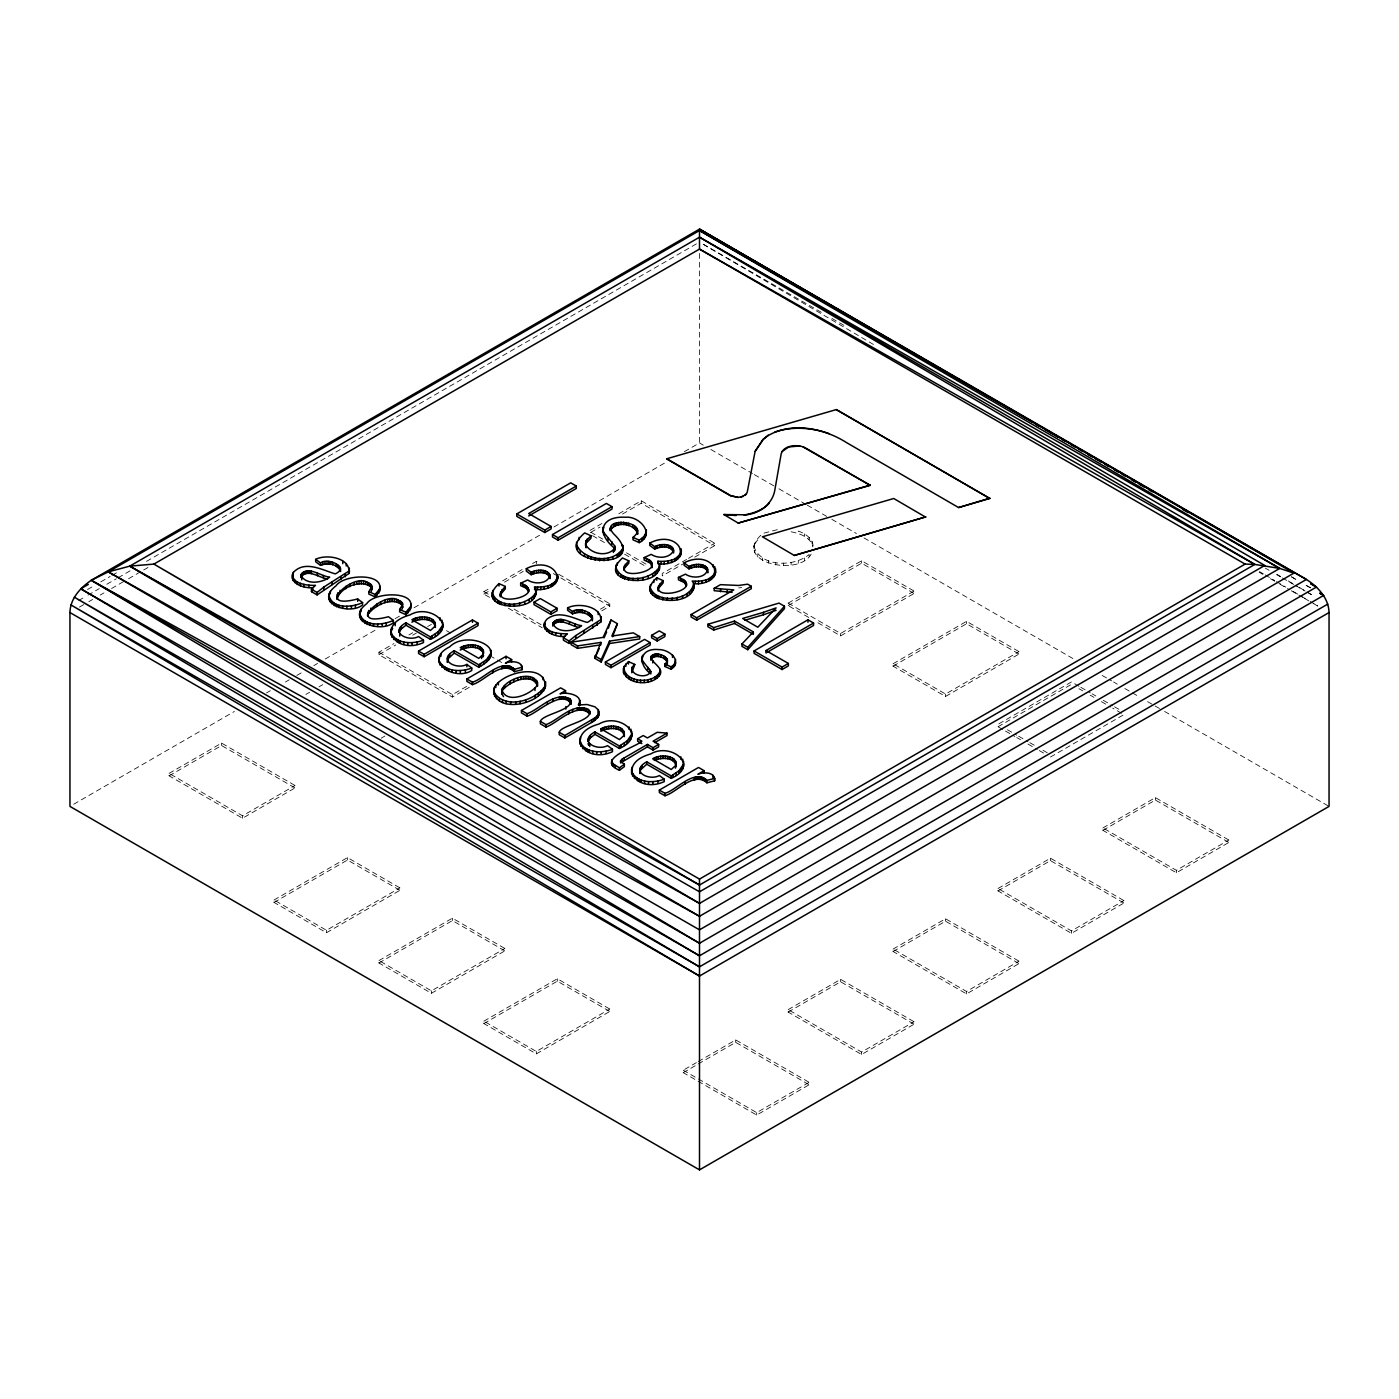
<?xml version="1.0" encoding="UTF-8"?>
<svg xmlns="http://www.w3.org/2000/svg" width="1399" height="1399" viewBox="0 0 1399 1399"><rect width="100%" height="100%" fill="white"/><g stroke="black" fill="none" stroke-linecap="round" stroke-linejoin="round"><path stroke-width="0.75" stroke-dasharray="5 3.75" d="M811.123 554.161C798.287 577.682 730.173 561.524 762.455 533.806M753.764 548.338L754.778 541.483M754.778 543.914L757.733 539.787L757.733 537.356M753.764 545.925C760.444 567.539 794.002 567.137 809.147 554.494L809.147 556.907M87.525 589.521L93.191 586.251M100.745 581.897L110.189 576.44M112.077 575.356L117.743 572.086M78.536 600.608L86.091 596.236M87.98 595.152L99.294 588.612M106.849 584.257L116.292 578.801M118.181 577.717L131.384 570.092M146.493 561.366L697.611 243.181M79.411 607.096L86.965 602.724M88.854 601.64L92.631 599.454M100.203 595.1L103.981 592.914M111.535 588.542L126.662 579.816M128.551 578.714L141.789 571.072M143.677 569.988L149.361 566.717M73.727 804.233L234.42 711.444M266.562 692.89L270.339 690.704M285.466 681.978L289.261 679.792M296.815 675.437L302.481 672.15M313.831 665.609L317.608 663.423M325.18 659.051L376.226 629.585M395.13 618.673L400.796 615.403M414.034 607.761L542.585 533.526M553.934 526.986L665.469 462.579M684.373 451.667L699.5 442.941L703.277 445.127M169.104 773.385L221.567 743.096L295.014 785.504L295.014 787.934L242.552 818.223L169.104 775.815L169.104 773.385L242.552 815.792L295.014 785.504M305.874 694.429L309.634 692.26M318.989 686.857L322.749 684.688M469.26 687.329L452.402 697.069L378.954 654.662L378.954 652.231L393.941 643.575M408.928 634.936L412.688 632.768M489.528 597.338L483.879 594.085L483.879 591.655L489.493 588.419M502.608 580.847L523.226 568.938M532.599 563.535L536.342 561.366L540.101 563.552M601.92 523.506L588.804 531.078L603.878 539.787M618.778 513.765L641.267 500.79L714.714 543.197L714.714 545.627L694.096 557.519M169.104 775.815L221.567 745.527L295.014 787.934M378.954 654.662L395.812 644.922M412.688 635.181L416.43 633.03M427.674 626.542L431.417 624.374M483.879 594.085L489.493 590.833M504.497 582.176L523.226 571.369M590.675 532.424L600.049 527.021M622.538 514.028L641.267 503.22L714.714 545.627M378.954 652.231L452.402 694.638L467.388 685.982M600.416 609.177L609.789 603.773L609.789 606.204L598.545 612.692M686.612 559.425L662.252 573.485L662.252 575.916L682.869 564.007M688.483 558.341L714.714 543.197M381.21 738.165L384.952 736.014M274.029 899.994L347.477 857.604L399.939 887.893L399.939 890.306L326.492 932.713L274.029 902.425L274.029 899.994L326.492 930.283L399.939 887.893M808.779 617.484L788.162 605.592L788.162 603.161L861.609 560.772L914.072 591.06L914.072 593.473L840.624 635.88L816.264 621.821M274.029 902.425L347.477 860.018L399.939 890.306M788.162 605.592L861.609 563.185L914.072 593.473M788.162 603.161L840.624 633.45L914.072 591.06M378.954 960.571L452.402 918.181L504.864 948.47L504.864 950.883L431.417 993.29L378.954 963.002L378.954 960.571L431.417 990.859L504.864 948.47M893.087 663.756L966.534 621.348L1018.997 651.637L1018.997 654.05L945.549 696.457L893.087 666.169L893.087 663.756L945.549 694.044L1018.997 651.637M378.954 963.002L452.402 920.594L504.864 950.883M893.087 666.169L966.534 623.762L1018.997 654.05M483.879 1021.165L557.327 978.758L609.789 1009.046L609.789 1011.46L536.342 1053.867L483.879 1023.578L483.879 1021.165L536.342 1051.453L609.789 1009.046M1078.961 686.244L1071.459 681.925L998.012 724.332L998.012 726.746L1003.625 729.998M483.879 1023.578L557.327 981.171L609.789 1011.46M998.012 726.746L1071.459 684.338L1071.459 681.925M1050.474 757.034L1123.922 714.627L1112.677 708.139M698.223 1061.579L735.699 1039.929L809.147 1082.336L809.147 1084.767L756.684 1115.055L683.237 1072.648L683.237 1070.218L696.352 1062.645M788.162 1009.641L840.624 979.352L914.072 1021.76L914.072 1024.19L861.609 1054.479L788.162 1012.072L788.162 1009.641L861.609 1052.048L914.072 1021.76M893.087 949.064L945.549 918.776L1018.997 961.183L1018.997 963.614L966.534 993.902L893.087 951.495L893.087 949.064L966.534 991.471L1018.997 961.183M998.012 888.487L1050.474 858.199L1123.922 900.606L1123.922 903.037L1071.459 933.325L998.012 890.918L998.012 888.487L1071.459 930.895L1123.922 900.606M1102.937 827.911L1155.399 797.622L1228.847 840.03L1228.847 842.46L1176.384 872.749L1102.937 830.341L1102.937 827.911L1176.384 870.318L1228.847 840.03M683.237 1072.648L696.352 1065.076M698.223 1063.992L735.699 1042.36L809.147 1084.767M788.162 1012.072L840.624 981.783L914.072 1024.19M893.087 951.495L945.549 921.207L1018.997 963.614M998.012 890.918L1050.474 860.63L1123.922 903.037M1102.937 830.341L1155.399 800.053L1228.847 842.46M683.237 1070.218L756.684 1112.625L809.147 1082.336M763.994 533.124L779.593 529.084M738.742 587.895L741.767 587.58M791.117 531.795C799.686 533.439 810.878 537.164 812.784 546.869M813.116 545.925C812.539 538.055 805.002 533.491 798.287 531.078L798.287 533.509M1291.487 576.93L1297.153 580.2L1291.592 576.755M703.277 244.265L824.396 314.058M831.968 318.412L845.206 326.054M1265.308 568.116L1269.103 570.302M1276.675 574.657L1280.452 576.843M1282.341 577.927L1293.708 584.467M1295.596 585.569L1305.057 591.008M1306.946 592.109L1314.518 596.464M1259.1 572.174L1262.877 574.359M1270.449 578.714L1278.004 583.086M1279.893 584.17L1289.353 589.644M1291.242 590.728L1302.574 597.268M1304.48 598.37L1312.035 602.724M1313.923 603.826L1317.701 606.012L1310.251 601.5M710.849 449.481L752.435 473.509M754.323 474.593L777.005 487.691M778.911 488.776L805.369 504.06M807.258 505.161L829.939 518.26M831.845 519.344L856.415 533.526M863.97 537.898L1073.82 659.051M1102.185 675.437L1111.645 680.893M1113.534 681.978L1117.311 684.163M1124.866 688.535L1139.993 697.262M1147.565 701.633L1153.231 704.904M1155.119 705.988L1162.674 710.36M1164.58 711.444L1329.05 806.401M1080.832 687.329L1090.188 692.732M1092.077 693.817L1095.819 695.985M1103.304 700.304L1112.677 705.726M1114.548 706.792L1122.05 711.129M1078.961 688.675L1082.704 690.826M1090.188 695.163L1093.948 697.332M1101.433 701.651L1110.806 707.055M1007.385 729.736L1016.741 735.14M1018.629 736.224L1027.985 741.627M1029.856 742.712L1035.487 745.964M1042.972 750.284L1050.474 754.621M1005.514 731.082L1014.87 736.486M1016.741 737.57L1020.501 739.721M1027.985 744.058L1037.359 749.462M1039.23 750.546L1044.861 753.799M626.472 552.832L649.066 565.878M592.564 535.677L607.638 544.386M624.584 554.161L645.306 566.123M558.935 574.412L609.789 603.773M553.287 573.573L609.789 606.204M483.879 591.655L489.528 594.925M514.01 609.055L542.252 625.37M508.362 608.215L542.252 627.784M446.491 630.652L454.01 634.989M489.79 655.659L495.456 658.912M497.327 659.996L502.975 663.266M1276.972 574.359L1280.732 576.563M1288.269 580.97L1297.66 586.478M1299.549 587.58L1314.588 596.394M703.26 244.3L874.27 344.941M1259.52 571.631L1263.28 573.852M1265.151 574.954L1274.559 580.48M1276.43 581.599L1285.821 587.125M1293.341 591.55L1298.989 594.855M1300.86 595.974L1308.38 600.398M1176.384 870.318L1176.384 872.749M1155.399 797.622L1155.399 800.053M1071.459 930.895L1071.459 933.325M1050.474 858.199L1050.474 860.63M966.534 621.348L966.534 623.762M966.534 991.471L966.534 993.902M945.549 694.044L945.549 696.457M945.549 918.776L945.549 921.207M861.609 560.772L861.609 563.185M861.609 1052.048L861.609 1054.479M840.624 633.45L840.624 635.88M840.624 979.352L840.624 981.783M812.102 541.483L812.102 543.914M809.147 537.356L809.147 539.787M804.425 533.806L804.425 536.237M804.425 558.044L804.425 560.457M798.287 560.754L798.287 563.185M791.117 562.468L791.117 564.899M783.44 563.063L783.44 565.476M775.763 562.468L775.763 564.899M768.593 560.754L768.593 563.185M762.455 558.044L762.455 560.457M757.733 554.494L757.733 556.907M756.684 1112.625L756.684 1115.055M754.778 550.367L754.778 552.78M735.699 1039.929L735.699 1042.36M699.5 253.446L699.5 442.941M641.267 500.79L641.267 503.22M557.327 978.758L557.327 981.171M536.342 561.366L536.342 563.797M536.342 1051.453L536.342 1053.867M452.402 694.638L452.402 697.069M452.402 918.181L452.402 920.594M431.417 990.859L431.417 993.29M347.477 857.604L347.477 860.018M326.492 930.283L326.492 932.713M242.552 815.792L242.552 818.223M221.567 743.096L221.567 745.527M1310.408 587.825L1304.725 584.555L1310.443 587.737"/><path stroke-width="1.5" d="M435.299 623.115L434.564 626.717L430.455 630.459L411.901 619.74C419.368 615.245 436.943 615.21 435.299 627.486C434.127 617.239 418.878 618.271 411.901 622.17M483.599 651.007L482.865 654.61L478.755 658.352L460.201 647.632C467.214 643.627 483.04 642.736 483.599 653.42C479.385 645.254 467.249 646.425 460.201 650.063M624.286 732.219L623.552 735.839L619.442 739.581L600.888 728.862L600.888 731.275C607.848 727.375 623.115 726.343 624.286 736.608C625.93 724.315 608.355 724.367 600.888 728.862M676.084 766.512C675.227 756.859 661.15 757.331 654.365 760.391L654.365 757.961C662.077 753.746 680.194 755.81 675.35 768.156M676.084 762.123L675.35 765.743L671.24 769.485L652.686 758.765L654.365 757.961M590.063 711.654L590.063 714.067C576.93 701.196 557.589 723.283 545.96 727.043L540.346 723.808L540.346 721.394L545.96 724.63C558.831 719.995 572.698 702.49 588.017 709.31C597.688 720.1 560.439 724.979 559.25 732.307L559.25 734.72L564.846 737.955L593.596 721.289L598.37 716.865L598.37 709.888L594.855 706.792L587.055 704.519L578.277 704.956C584.642 695.216 566.595 691.631 560.037 693.869L565.546 690.669L565.546 693.1M598.37 709.888L598.37 714.434L595.379 717.6L564.846 735.524L559.25 732.307M602.637 527.458L603.564 532.215L614.721 545.925L614.423 551.084L614.721 548.356C595.642 533.124 600.888 515.811 625.528 517.245C639.186 515.741 655.799 533.998 639.291 542.637L632.995 539.804L632.995 537.373C654.015 520.568 594.208 515.462 615.158 535.345C651.864 572.471 546.624 565.196 584.695 532.932L590.99 535.765L590.99 538.178L585.936 543.372L586.076 547.778L585.936 540.958L590.99 535.765M405.955 622.782L405.955 625.213L430.455 639.36C459.921 626.245 429.685 603.056 409.977 614.93C374.075 624.986 396.162 655.169 423.46 642.578L423.46 640.165L418.563 636.528C408.228 642.246 388.625 632.278 405.955 622.782L430.455 636.93L438.149 631.858L442.818 624.968M454.255 650.675L454.255 653.088L478.755 667.236C513.381 648.646 466.934 629.323 449.726 646.81C422.026 660.59 454.43 681.768 471.76 670.471L471.76 668.04L466.864 664.403C456.529 670.121 436.925 660.171 454.255 650.675L478.755 664.805L486.45 659.733L491.119 652.843M594.942 731.887L594.942 734.318L619.442 748.465C648.909 735.349 618.673 712.161 598.947 724.035C563.045 734.09 585.149 764.274 612.447 751.7L612.447 749.269L607.551 745.632C597.216 751.35 577.612 741.383 594.942 731.887L619.442 746.034L627.137 740.963L631.806 734.073M646.74 761.808L646.74 764.221L671.24 778.369C700.707 765.253 670.471 742.065 650.745 753.939C614.843 763.994 636.947 794.177 664.245 781.604L664.245 779.173L659.349 775.536C649.014 781.254 629.41 771.286 646.74 761.808L671.24 775.938L678.935 770.866L683.604 763.976M641.826 657.075L642.438 660.625L650.85 671.468L650.85 673.898C636.37 663.143 640.759 647.51 659.034 649.626C667.515 649.136 682.677 659.716 671.188 666.868L671.188 669.282L664.892 666.466L664.892 664.035C672.377 658.404 659.733 652.564 654.382 654.312C643.295 658.842 664.805 666.554 660.066 674.51C652.354 687.818 620.596 684.636 623.937 666.658L628.501 661.605L634.796 664.438L631.806 672.727L631.823 667.708L634.796 664.438M641.791 661.29L642.578 655.309M372.012 586.233L368.864 591.672L368.864 594.085L375.159 596.918C395.287 572.751 344.941 572.488 335.952 585.884C313.428 602.917 349.12 615.822 362.568 604.998L362.568 602.584L357.672 598.947C307.185 612.132 365.716 560.562 371.959 589.818L371.609 585.114M402.807 604.018L399.659 609.457L399.659 611.87L405.955 614.703C427.027 590.64 375.264 590.413 366.748 603.651C344.224 620.701 379.916 633.59 393.364 622.782L393.364 620.369L388.467 616.732C337.981 629.917 396.512 578.347 402.772 607.603L402.422 602.899M313.306 587.685C304.457 588.524 288.386 583.978 293.335 572.436C304.93 559.985 322.26 570.04 335.27 573.887C349.68 567.469 327.733 556.977 320.563 562.975L315.667 559.338C326.632 553.672 351.429 557.886 348.876 573.538L317.066 594.907L311.47 591.672L311.47 589.241L315.475 585.324C307.972 585.814 289.436 583.663 293.335 572.436M565.231 636.213C556.068 638.154 537.268 630.022 546.887 619.25C559.303 609.264 574.412 618.988 587.195 622.415C601.605 615.997 579.658 605.505 572.506 611.503L567.592 607.865C578.556 602.2 603.354 606.414 600.801 622.065L568.991 643.418L563.395 640.2L563.395 637.769L567.399 633.834C559.583 633.799 544.945 633.17 544.351 622.835M571.282 700.916L571.229 704.239C562.118 687.993 536.202 714.189 527.056 716.131L521.46 712.895L521.46 710.482L527.056 713.717C539.944 709.171 554.669 691.036 569.83 698.853C575.968 710.22 542.829 713.647 540.346 721.394M528.612 589.259L528.612 591.672L526.339 588.157L520.655 585.656L520.655 583.243C551.451 595.974 483.145 609.912 505.301 586.443L499.006 583.61C469.085 610.943 546.642 615.018 534.401 586.881C573.573 589.294 555.508 553.654 526.304 568.659L526.304 571.089L531.2 574.727C536.831 571.946 548.443 570.722 550.034 578.626C551.381 568.659 537.268 568.938 531.2 572.296L526.304 568.659M652.091 563.622L651.969 567.714L650.71 563.307L644.152 560.037L644.152 557.606C674.948 570.355 606.624 584.292 628.798 560.824L622.485 557.991C592.511 585.027 670.104 589.574 657.897 561.244C697.052 563.657 679.005 528.035 649.783 543.039L649.783 545.453L654.68 549.09C660.328 546.309 671.94 545.103 673.514 552.99C674.913 543.109 660.73 543.249 654.68 546.677L649.783 543.039M686.402 583.418L686.402 585.849L684.128 582.334L678.445 579.833L678.445 577.402C709.241 590.151 640.934 604.088 663.091 580.62L656.796 577.787C628.343 603.354 698.311 610.121 693.572 582.946L692.19 581.057C731.345 583.453 713.298 547.831 684.094 562.835L684.094 565.266L688.99 568.903C694.621 566.105 706.233 564.899 707.807 572.803C709.171 562.818 695.058 563.115 688.99 566.473L684.094 562.835M410.816 608.722L411.044 604.123M367.832 612.15L367.64 616.05L367.64 613.636M536.079 594.697L536.307 590.605M659.576 569.078L659.786 564.986M693.572 582.946C692.505 600.87 654.557 604.788 650.028 586.653M69.95 612.552C70.195 598.632 80.39 587.702 91.267 580.288L699.5 229.121L1306.404 579.448C1317.945 586.811 1328.665 598.125 1329.05 612.552L1329.05 806.401L699.5 1169.879L69.95 806.401L69.95 612.552L699.5 976.03L1329.05 612.552M660.293 670.558C655.239 685.125 623.272 683.027 623.937 666.658M660.066 674.51L659.961 669.177M650.85 671.468C647.475 678.917 631.369 676.119 631.823 667.708M755.11 451.405L763.085 439.566L768.348 435.229L763.085 439.321L755.11 451.405L747.188 492.413L745.107 495.298L746.506 493.934M500.475 594.453L500.475 596.866L500.632 591.812M624.111 566.193L623.797 570.11L623.797 567.679M658.107 589.906L658.422 585.989M328.94 597.705L329.36 593.281M359.735 615.49L360.173 611.048M615.735 569.271L616.207 564.811M650.028 589.066L650.518 584.607M650.797 659.611C654.067 653.42 667.218 656.988 667.34 663.668L667.498 660.083M637.647 530.256L637.699 534.226C635.373 523.366 615.315 520.585 610.191 530.746L610.191 528.332M534.401 589.311C543.267 590.763 557.921 587.51 557.781 576.371M657.897 561.244L657.897 563.675C667.34 565.423 683.202 561.069 681.191 548.81M695.32 581.389L695.32 583.803C704.047 584.362 717.617 579.641 715.484 568.606M545.05 688.658C548.006 661.412 502.975 671.677 494.459 687.294C490.192 716.201 547.691 704.694 545.593 681.75M620.579 760.496L620.579 762.927L647.44 746.839L653.053 750.074L658.649 746.839L658.649 744.425L653.053 747.661L647.44 744.425L622.205 759.08L620.491 761.441L624.356 764.221L624.356 766.652L619.442 770.289C594.085 759.395 636.877 746.699 641.844 741.19L637.647 738.759L637.647 741.19L641.844 743.621M300.837 575.094C307.483 564.829 320.948 576.528 329.674 577.122C321.857 583.156 305.699 585.254 300.837 575.094L300.837 577.507L301.082 574.202M552.762 623.604C559.408 613.357 572.873 625.056 581.599 625.65C573.782 631.683 557.624 633.782 552.762 623.604L552.762 626.035L553.025 622.73M611.538 763.207L611.835 762.193M803.271 447.05L870.265 485.348L806.261 448.397C798.567 443.658 783.772 444.847 781.184 453.818L774.924 489.493C772.808 504.235 758.957 514.22 744.076 515.024C752.837 513.363 763.749 510.128 769.258 502.993M673.514 550.576C669.789 558.498 657.81 558.831 651.182 554.354L644.152 557.606M501.839 689.899C505.494 678.41 536.884 668.285 536.901 685.72C530.343 694.673 506.735 704.536 501.839 689.899L501.856 693.834L503.518 696.65M502.521 687.941L501.856 693.834M579.938 700.165L579.413 705.865L579.413 703.435M639.291 542.637L639.291 540.206L643.802 536.656L646.268 532.267M576.528 544.841C584.082 561.156 614.074 564.059 623.15 547.831M671.188 669.282L675 665.469L675.612 659.506M348.876 573.538L349.383 568.064M600.801 622.065L601.325 616.592M405.955 625.213L401.373 628.798L399.117 632.47L399.117 630.057M454.255 653.088L448.082 658.719L447.365 662.392L447.4 657.932M594.942 734.318L590.361 737.92L588.105 741.592L588.105 739.162M646.74 764.221L640.567 769.852L639.85 773.525L639.903 769.065M603.668 527.423L602.602 532.197M483.599 655.379L482.865 657.023L482.865 654.61M609.544 643.523L639.693 638.976L639.693 636.562L609.544 641.109L609.544 643.523L601.203 662.007L594.767 658.299L600.87 642.403L577.525 645.918L571.089 642.211L571.089 644.642L577.525 648.349L600.87 644.834L600.87 642.403M594.767 658.299L599.122 648.681M601.203 662.007L601.203 659.594L609.544 641.109M571.089 642.211L603.126 637.384L610.996 619.984L617.396 623.692L611.818 636.09L633.292 632.855L639.693 636.562M612.605 636.737L617.396 623.692M604.001 637.874L606.624 632.086M608.373 628.203L610.996 619.984M492.256 592.476C497.502 609.929 528.088 606.274 536.079 592.284M615.735 566.84C620.981 584.292 651.567 580.637 659.576 566.647M544.351 625.248L545.26 623.377M375.159 596.918L375.159 594.505L380.021 588.507L380.021 590.938M405.955 614.703L405.955 612.272L410.816 606.292M371.609 587.528C361.414 578.382 339.677 587.353 337.037 599.384L337.037 594.365M367.832 614.581C374.617 605.19 392.07 596.149 402.422 605.312M500.632 594.243L505.301 588.874L505.301 586.443M624.111 568.606L628.798 563.237L628.798 560.824M658.422 588.419L663.091 583.033L663.091 580.62M494.459 687.294L493.777 691.963C504.812 709.975 534.715 701.161 545.05 686.227M392.682 628.361L391.388 630.512L391.388 628.081M301.082 576.615C308.322 568.466 319.287 577.874 327.558 578.994M553.025 625.143C560.265 616.994 571.212 626.402 579.483 627.521M586.076 545.348C591.69 554.214 607.253 557.117 614.423 548.653M799.791 445.966L788.791 446.946L781.814 451.667M502.521 690.372C509.131 681.4 532.459 671.625 537.566 686.175L537.548 682.257M311.47 591.672L312.956 589.818M753.344 631.928L741.96 643.942L741.96 646.355L747.783 649.713L747.783 647.3L784.454 606.239L778.998 603.091L707.877 624.269L707.877 626.682L713.717 630.057L734.51 623.464L753.344 634.342L753.344 631.928L734.51 621.051L713.717 627.626L707.877 624.269M747.783 649.713L784.454 608.652L784.454 606.239M664.892 666.466L666.658 664.84M317.066 594.907L317.066 592.476L323.868 587.038L348.876 571.107M568.991 643.418L568.991 641.004L575.793 635.566L600.801 619.635M619.442 770.289L619.442 767.859L624.356 764.221M699.5 916.293L108.318 571.859L699.5 230.538L1306.404 579.448L699.5 929.845L91.267 580.288L108.318 571.859L129.757 566.14L153.89 564.094L699.5 249.092L1254.816 564.427L1279.735 568.414L1293.9 573.118L699.5 916.293L91.267 580.288L699.5 943.258L1316.476 587.055L1310.828 583.768L1316.476 587.055M1323.646 595.432L1319.852 593.263L1323.646 595.432L699.5 955.779L80.74 588.787L88.312 584.415M576.301 486.048L528.7 513.538L551.101 526.461L551.101 528.892L544.788 532.529L516.791 516.371L516.791 513.94L570.687 482.83L576.301 486.048L576.301 488.478L528.7 515.951M516.791 513.94L544.788 530.099L551.101 526.461M552.5 534.54L606.397 503.43L611.993 506.665L611.993 509.096L558.096 540.206L552.5 536.971L552.5 534.54L558.096 537.776L611.993 506.665M418.563 651.077L472.46 619.949L478.056 623.185L478.056 625.615L424.159 656.726L418.563 653.49L418.563 651.077L424.159 654.312L478.056 623.185M533.998 602.2L540.294 598.562L557.099 608.268L557.099 610.698L550.804 614.336L533.998 604.63L533.998 602.2L550.804 611.905L557.099 608.268M511.649 659.559L505.406 663.178C511.002 660.713 523.243 660.748 522.159 669.666L514.447 671.677C501.227 659.821 484.404 681.33 472.46 684.618L466.864 681.383L466.864 678.952L506.053 656.323L511.649 659.559L511.649 661.989M466.864 678.952L472.46 682.187C484.404 678.9 501.227 657.39 514.447 669.264L514.447 671.677M714.189 588.297L720.485 584.66L738.742 585.464L747.643 584.187L751.28 586.268L751.28 588.699L696.685 620.212L691.089 616.994L691.089 614.563L733.776 589.906L714.189 588.297L714.189 590.71L732.132 592.319M521.46 710.482L560.649 687.853L565.546 690.669M605.4 662.007L644.589 639.378L650.185 642.613L650.185 645.044L610.996 667.673L605.4 664.438L605.4 662.007L610.996 665.242L650.185 642.613M651.584 635.338L659.296 630.897L664.892 634.132L664.892 636.562L657.198 641.004L651.584 637.769L651.584 635.338L657.198 638.574L664.892 634.132M691.089 614.563L696.685 617.798L751.28 586.268M765.987 650.535L788.371 663.458L788.371 665.889L782.076 669.526L754.078 653.35L754.078 650.937L807.975 619.809L813.571 623.045L813.571 625.475L765.987 652.948L765.987 650.535L813.571 623.045M637.647 738.759L643.243 735.524L647.44 737.955L657.25 732.307L667.043 733.111L667.043 735.524L654.802 742.607M667.043 733.111L653.053 741.19L658.649 744.425M754.078 650.937L782.076 667.096L788.371 663.458M704.134 770.692L697.891 774.294C703.487 771.846 715.728 771.881 714.644 780.799L706.95 782.81C693.712 770.954 676.889 792.464 664.945 795.751L659.349 792.516L659.349 790.085L698.538 767.456L704.134 770.692L704.134 773.105M659.349 790.085L664.945 793.32C676.889 790.033 693.712 768.523 706.95 780.397L706.95 782.81M699.5 885.025L153.89 564.094L699.5 879.097L1245.11 564.094L1254.816 564.427L699.5 885.025L129.757 566.14L699.5 237.2L1279.735 568.414L699.5 903.404L108.318 571.859M699.5 976.03L70.982 604.963L699.5 966.831L1327.756 604.106M743.114 496.383L740.683 497.117L745.107 495.054M768.348 435.474C792.831 421.396 824.833 428.759 846.447 442.556L958.595 507.557L989.793 498.446L836.305 409.592L666.833 458.767L730.523 495.526L738.007 497.414L730.523 495.771L666.833 459.012M520.655 583.243L527.703 579.973C534.156 584.642 548.443 584.152 549.947 574.884M678.445 577.402L685.493 574.15C691.945 578.819 706.233 578.329 707.737 569.061M328.94 595.292C332.07 609.352 352.443 607.533 362.568 602.584M359.735 613.059C362.866 627.119 383.239 625.318 393.364 620.369M763.417 612.342L776.113 607.9L757.803 627.224L742.659 618.463L763.417 612.342L763.417 614.773L744.723 620.282M763.417 614.773L776.113 610.331M315.667 559.338L315.667 561.768L320.563 565.406C327.226 562.258 338.016 564.042 340.657 571.474M567.592 607.865L567.592 610.279L572.506 613.916C579.169 610.821 588.542 612.587 592.459 619.04L592.459 616.609M829.292 433.742C812.557 427.552 791.782 426.065 774.749 432.116M925.648 517.158L893.734 498.499L762.42 536.796L794.317 555.455L925.648 516.913L794.317 555.455M989.793 498.201L958.595 507.557M870.265 485.103L738.2 523.069L870.265 485.348M390.846 632.61C396.424 644.309 412.915 644.222 423.46 640.165M439.688 655.974L439.059 660.643C445.004 672.115 461.128 672.15 471.76 668.04M579.746 739.441C582.089 753.379 601.99 753.606 612.447 749.269M631.631 771.618C637.21 783.335 653.7 783.248 664.245 779.173M514.447 669.264L522.159 667.236M706.95 780.397L714.644 778.369M738.007 497.414L740.683 496.872M736.049 515.532L723.878 514.552L744.076 514.78M632.995 537.373L639.291 540.206M664.892 664.035L671.188 666.868M368.864 591.672L375.159 594.505M399.659 609.457L405.955 612.272M80.74 588.787L699.5 943.258M699.5 955.779L74.304 597.163L699.5 966.831M1245.11 564.094L699.5 249.092L699.5 229.121L1293.9 573.118M989.793 498.446L836.305 409.592M723.878 514.552L738.2 523.069M741.96 643.942L747.783 647.3M563.395 637.769L568.991 641.004M594.767 655.886L601.203 659.594M311.47 589.241L317.066 592.476M611.538 760.794L613.077 763.889L619.442 767.859M699.5 229.121L1031.57 421.764M1035.347 423.949L1039.125 426.153M1044.791 429.423L1057.994 437.1M1061.771 439.286L1065.531 441.472M1071.197 444.76L1074.974 446.946M1078.751 449.131L1082.511 451.317M1088.177 454.605L1091.954 456.791M1095.732 458.977L1101.38 462.265M1105.158 464.451L1108.935 466.636M1114.601 469.924L1118.361 472.11M1122.138 474.313L1125.915 476.499M1131.581 479.787L1135.341 481.973M1139.118 484.159L1144.784 487.447M1148.562 489.633L1152.339 491.818M1182.522 509.341L1188.171 512.611M699.5 230.538L1279.735 568.414M1254.816 564.427L699.5 237.2L1264.783 565.441L699.5 891.81L129.757 566.14L699.5 903.404M522.159 669.666L521.46 665.399M621.751 544.771L623.132 547.901M588.052 743.621L588.717 745.265L588.717 742.852M600.521 617.011L601.36 620.719M680.491 549.335L681.261 553.165M544.788 681.978L545.645 686.437M490.262 650.343L491.136 652.773M714.644 780.799L714.364 777.442M536.307 593.036L535.8 588.787M492.361 596.953L492.728 590.448M579.938 702.595L580.008 704.239M579.746 741.872L579.833 744.146M439.059 658.212L439.146 662.916M715.554 572.978L714.802 566.717M557.781 578.801L557.711 574.447M675.612 661.937L675.665 663.808M349.383 570.477L349.418 572.191M807.975 619.809L807.975 622.24M782.076 667.096L782.076 669.526M734.51 621.051L734.51 623.464M727.148 589.871L727.148 592.302M720.572 589.329L720.572 591.742M715.064 572.471L715.064 574.884M713.997 574.307L713.997 576.72M713.717 627.626L713.717 630.057M713.333 564.811L713.333 567.225M712.948 775.221L712.948 777.652M712.388 576.003L712.388 578.434M710.919 577.157L710.919 579.588M709.258 578.207L709.258 580.637M707.229 567.924L707.229 570.337M706.338 566.945L706.338 569.376M705.743 579.851L705.743 582.281M705.586 779.016L705.586 781.429M705.131 566.088L705.131 568.519M703.854 777.792L703.854 780.222M703.032 565.144L703.032 567.557M702.63 777.249L702.63 779.663M702.071 580.882L702.071 583.296M701.214 776.882L701.214 779.313M700.812 564.584L700.812 567.015M699.692 776.725L699.692 779.156M699.5 879.097L699.5 1169.879M698.678 564.374L698.678 566.787M698.503 581.354L698.503 583.785M698.136 776.742L698.136 779.173M696.527 564.427L696.527 566.84M696.685 617.798L696.685 620.212M696.615 776.935L696.615 779.365M695.408 777.197L695.408 779.628M694.411 564.724L694.411 567.137M694.271 777.547L694.271 779.96M694.079 584.782L693.869 588.874M693.117 588.07L693.117 590.483M691.788 565.406L691.788 567.819M691.508 590.098L691.508 592.511M690.354 565.913L690.354 568.326M689.48 591.864L689.48 594.295M688.99 566.473L688.99 568.903M687.031 593.473L687.031 595.887M685.947 581.932L685.947 584.362M685.265 781.586L685.265 784.017M685.02 580.69L685.02 583.121M684.128 579.903L684.128 582.334M683.621 761.493L683.604 766.407M683.044 579.203L683.044 581.634M682.502 595.642L682.502 598.072M682.747 759.045L682.747 761.476M682.747 766.425L682.747 768.838M681.121 768.733L681.121 771.146M680.771 552.657L680.771 555.088M680.858 578.207L680.858 580.637M680.876 756.807L680.876 759.237M679.704 554.494L679.704 556.924M678.935 770.866L678.935 773.297M678.095 556.207L678.095 558.621M677.273 597.216L677.273 599.646M676.626 557.362L676.626 559.775M676.154 773L676.154 775.431M675.402 760.601L675.402 763.015M674.948 558.411L674.948 560.842M675 663.039L675 665.469M674.248 759.29L674.248 761.721M673.793 664.577L673.793 667.008M673.461 758.678L673.461 761.108M673.444 549.265L673.444 551.678M672.919 548.111L672.919 550.541M673.006 774.959L673.006 777.389M672.499 654.994L672.499 657.425M672.569 665.749L672.569 668.18M672.587 758.118L672.587 760.549M672.045 547.149L672.045 549.562M672.132 597.933L672.132 600.363M671.433 560.055L671.433 562.485M671.24 775.938L671.24 778.369M670.838 546.292L670.838 548.723M670.243 757.051L670.243 759.482M668.722 545.348L668.722 547.761M667.778 561.086L667.778 563.5M667.813 756.404L667.813 758.818M667.358 597.968L667.358 600.381M667.183 659.034L667.183 661.447M666.519 544.788L666.519 547.201M666.449 658.037L666.449 660.468M665.434 657.163L665.434 659.594M665.452 756.09L665.452 758.52M664.945 793.32L664.945 795.751M664.385 544.561L664.385 546.992M664.21 561.559L664.21 563.972M664.21 656.376L664.21 658.789M663.039 756.037L663.039 758.468M662.671 597.408L662.671 599.839M662.217 544.613L662.217 547.044M661.028 561.576L661.028 564.007M660.695 654.749L660.695 657.18M660.643 756.229L660.643 758.66M660.118 544.911L660.118 547.341M659.541 584.082L659.541 586.513M658.964 673.916L658.964 676.347M658.807 568.256L658.807 570.687M658.807 596.341L658.807 598.772M658.649 654.225L658.649 656.638M658.334 756.649L658.334 759.062M658.107 587.493L658.264 591.043M657.88 781.009L657.88 783.423M657.495 545.593L657.495 548.023M657.215 570.285L657.215 572.716M657.198 638.574L657.198 641.004M657.285 675.525L657.285 677.955M657.005 595.589L657.005 598.02M656.988 654.067L656.988 656.481M656.796 577.787L656.796 580.218M656.061 546.1L656.061 548.53M656.183 757.279L656.183 759.692M655.729 654.102L655.729 656.516M655.187 572.069L655.187 574.499M655.362 594.75L655.362 597.163M655.134 676.941L655.134 679.372M654.68 546.677L654.68 549.09M654.382 654.312L654.382 656.726M653.823 580.095L653.823 582.526M653.333 654.645L653.333 657.058M653.053 747.661L653.053 750.074M652.843 781.674L652.843 784.087M652.738 573.66L652.738 576.091M652.616 592.756L652.616 595.187M652.756 660.485L652.756 662.916M652.406 655.082L652.406 657.513M651.637 562.136L651.637 564.566M651.409 655.834L651.409 658.264M651.339 678.707L651.339 681.121M650.937 590.693L650.937 593.124M650.972 656.481L650.832 660.013M650.71 560.894L650.71 563.307M650.15 588.699L650.15 591.13M649.818 560.107L649.818 562.538M649.573 669.264L649.573 671.695M648.751 559.408L648.751 561.838M648.524 781.621L648.524 784.052M648.209 575.846L648.209 578.259M647.737 667.166L647.737 669.596M647.789 679.687L647.789 682.1M647.44 744.425L647.44 746.839M646.565 558.411L646.565 560.842M646.321 529.696L646.268 534.698M645.394 534.523L645.394 536.954M644.659 781.044L644.659 783.475M644.24 680.124L644.24 682.555M643.802 536.656L643.802 539.087M642.98 577.42L642.98 579.833M642.438 660.625L642.438 663.056M642.158 765.393L642.158 767.824M641.756 538.528L641.756 540.941M641.092 779.995L641.092 782.408M640.585 680.106L640.585 682.537M640.567 767.439L640.567 769.852M639.221 779.191L639.221 781.604M637.822 578.137L637.822 580.55M637.507 778.281L637.507 780.712M637.087 528.892L637.087 531.305M637.035 679.599L637.035 682.03M636.09 527.615L636.09 530.029M634.551 526.286L634.551 528.717M634.447 776.113L634.447 778.526M633.764 678.69L633.764 681.103M633.048 578.172L633.048 580.585M632.715 525.097L632.715 527.528M632.54 666.536L632.54 668.967M632.54 773.839L632.54 776.253M632.173 767.107L632.173 769.52M631.823 731.59L631.806 736.504M631.544 769.345L631.631 774.049M631.404 677.711L631.404 680.141M630.949 729.141L630.949 731.572M630.949 736.521L630.949 738.934M629.253 676.591L629.253 679.022M629.323 738.829L629.323 741.243M629.078 726.903L629.078 729.334M628.676 523.226L628.676 525.639M628.378 577.612L628.378 580.043M628.501 661.605L628.501 664.035M627.137 740.963L627.137 743.394M626.367 522.544L626.367 524.975M626.175 674.458L626.175 676.889M625.825 664.018L625.825 666.449M625.248 564.287L625.248 566.7M624.514 576.545L624.514 578.959M624.216 672.237L624.216 674.668M624.356 743.096L624.356 745.527M624.234 757.821L624.234 760.252M623.622 522.124L623.622 524.555M623.359 668.442L623.394 672.692M623.604 730.698L623.604 733.111M623.132 545.488L623.15 550.262M622.712 575.793L622.712 578.224M622.45 729.386L622.45 731.817M622.205 550.192L622.205 552.622M622.205 759.08L622.205 761.493M621.663 728.774L621.663 731.205M620.999 522.107L620.999 524.538M621.051 574.937L621.051 577.367M621.208 745.055L621.208 747.486M620.789 728.214L620.789 730.645M620.317 552.36L620.317 554.791M619.442 746.034L619.442 748.465M618.69 522.387L618.69 524.817M618.848 553.514L618.848 555.945M618.445 727.148L618.445 729.578M618.323 572.96L618.323 575.391M617.256 562.853L617.256 565.266M617.186 554.581L617.186 557.012M616.644 570.897L616.644 573.328M616.557 522.964L616.557 525.377M615.857 568.903L615.857 571.317M616.015 726.501L616.015 728.914M615.298 765.463L615.298 767.894M615.158 523.506L615.158 525.937M614.721 545.925L614.843 549.72M613.899 524.153L613.899 526.584M613.654 726.186L613.654 728.617M613.392 550.017L613.392 552.43M612.884 556.575L612.884 558.988M613.077 763.889L613.077 766.32M612.237 762.997L612.237 765.428M611.905 541.745L611.905 544.159M611.835 759.779L611.678 764.361M611.59 525.814L611.59 528.245M611.241 726.133L611.241 728.564M610.996 665.242L610.996 667.673M610.768 526.776L610.768 529.189M610.384 527.545L610.384 529.959M608.845 726.326L608.845 728.757M608.39 557.781L608.39 560.212M608.145 537.793L608.145 540.206M606.554 726.746L606.554 729.159M606.082 751.088L606.082 753.519M604.385 727.375L604.385 729.788M604.053 558.358L604.053 560.789M603.564 532.215L603.564 534.628M602.567 728.057L602.567 730.488M601.045 751.77L601.045 754.183M599.594 558.411L599.594 560.842M598.947 711.392L598.947 715.361M598.37 714.434L598.37 716.865M598.195 612.132L598.195 614.563M597.251 622.852L597.251 625.266M597.303 715.851L597.303 718.282M596.726 751.718L596.726 754.148M595.379 717.6L595.379 720.013M595.222 557.869L595.222 560.299M593.596 718.876L593.596 721.289M592.756 625.668L592.756 628.081M592.861 751.141L592.861 753.571M592.372 618.393L592.372 620.824M592.022 615.682L592.022 618.113M591.637 720.065L591.637 722.496M591.34 614.808L591.34 617.239M591.147 556.819L591.147 559.25M590.133 613.741L590.133 616.172M590.361 735.489L590.361 737.92M589.644 710.709L589.644 713.14M589.801 744.076L589.801 746.506M589.259 613.129L589.259 615.543M589.294 750.091L589.294 752.505M588.962 709.958L588.962 712.388M588.769 737.535L588.769 739.949M588.297 612.535L588.297 614.965M588.017 709.31L588.017 711.724M587.65 555.473L587.65 557.886M587.423 749.287L587.423 751.7M587.16 539.087L587.16 541.5M586.129 708.436L586.129 710.849M585.936 540.958L585.936 543.372M585.551 543.127L585.551 545.54M585.709 748.378L585.709 750.808M584.59 610.803L584.59 613.217M584.52 553.847L584.52 556.26M584.362 707.946L584.362 710.36M583.943 630.757L583.943 633.17M582.596 707.684L582.596 710.115M582.649 746.209L582.649 748.622M582.439 610.191L582.439 612.622M580.795 707.632L580.795 710.062M580.69 609.964L580.69 612.377M580.742 743.936L580.742 746.349M580.218 550.804L580.218 553.235M580.375 737.203L580.375 739.616M579.099 537.373L579.099 539.787M578.924 609.964L578.924 612.395M578.976 707.737L578.976 710.167M577.56 547.639L577.56 550.069M577.525 645.918L577.525 648.349M577.227 708.016L577.227 710.447M576.948 610.244L576.948 612.657M576.545 542.27L576.528 547.271M575.793 635.566L575.793 637.996M575.286 623.989L575.286 626.402M574.657 610.786L574.657 613.217M572.663 709.485L572.663 711.916M572.506 611.503L572.506 613.916M570.984 700.042L570.984 702.473M570.39 699.308L570.39 701.721M569.83 698.853L569.83 701.266M569.41 621.838L569.41 624.269M569.183 698.433L569.183 700.847M568.711 711.479L568.711 713.91M567.557 697.646L567.557 700.06M565.651 697.087L565.651 699.517M565.808 706.687L565.808 709.118M564.846 735.524L564.846 737.955M563.587 696.789L563.587 699.22M563.325 619.687L563.325 622.1M561.611 619.425L561.611 621.838M561.471 696.772L561.471 699.203M560.894 633.66L560.894 636.09M560.265 619.372L560.265 621.803M559.373 696.999L559.373 699.43M558.481 619.547L558.481 621.96M558.096 537.776L558.096 540.206M557.274 578.294L557.274 580.725M557.099 619.862L557.099 622.293M556.207 580.13L556.207 582.561M556.05 620.264L556.05 622.677M555.788 632.89L555.788 635.303M555.106 620.736L555.106 623.15M554.599 581.827L554.599 584.257M553.777 621.698L553.777 624.129M553.147 582.981L553.147 585.412M552.92 699.115L552.92 701.529M552.343 631.876L552.343 634.289M551.468 584.048L551.468 586.461M550.804 611.905L550.804 614.336M549.44 573.747L549.44 576.161M549.335 630.459L549.335 632.873M548.548 572.768L548.548 575.199M547.953 585.691L547.953 588.105M547.341 571.929L547.341 574.342M547.376 701.983L547.376 704.397M546.677 628.606L546.677 631.019M545.96 724.63L545.96 727.043M545.243 570.967L545.243 573.398M544.998 626.665L544.998 629.095M544.788 530.099L544.788 532.529M544.281 586.706L544.281 589.136M544.263 624.776L544.263 627.207M543.791 688.36L543.791 690.774M543.039 570.407L543.039 572.838M542.987 677.291L542.987 679.704M541.308 690.984L541.308 693.414M540.906 570.197L540.906 572.611M540.713 587.178L540.713 589.609M538.737 570.25L538.737 572.681M538.423 693.239L538.423 695.653M537.531 587.213L537.531 589.644M536.936 680.648L536.936 683.079M536.639 570.547L536.639 572.96M535.817 679.372L535.817 681.803M535.327 593.893L535.327 596.306M535.152 695.286L535.152 697.716M534.96 688.133L534.96 690.564M534.261 678.27L534.261 680.683M533.998 571.229L533.998 573.66M533.736 595.922L533.736 598.352M532.564 571.736L532.564 574.167M532.494 677.448L532.494 679.862M531.69 597.705L531.69 600.119M531.2 572.296L531.2 574.727M530.448 676.854L530.448 679.284M529.242 599.297L529.242 601.727M528.157 587.772L528.157 590.186M528.227 676.539L528.227 678.97M527.231 586.513L527.231 588.944M527.056 713.717L527.056 716.131M526.339 585.744L526.339 588.157M525.954 676.486L525.954 678.9M525.657 699.71L525.657 702.141M525.255 585.044L525.255 587.458M524.712 601.465L524.712 603.896M523.681 676.609L523.681 679.04M523.069 584.048L523.069 586.461M521.879 666.309L521.879 668.722M520.76 677.081L520.76 679.494M520.131 701.231L520.131 703.662M519.501 603.039L519.501 605.47M517.682 677.938L517.682 680.369M515.671 701.826L515.671 704.239M514.342 603.756L514.342 606.187M513.8 679.529L513.8 681.943M513.101 667.883L513.101 670.313M511.352 666.658L511.352 669.089M510.652 701.808L510.652 704.239M510.285 681.365L510.285 683.796M510.145 666.116L510.145 668.53M509.568 603.791L509.568 606.222M508.711 665.767L508.711 668.18M507.19 665.592L507.19 668.023M506.158 701.161L506.158 703.592M506.053 656.323L506.053 658.754M505.651 665.609L505.651 668.04M504.899 603.249L504.899 605.662M504.462 685.527L504.462 687.941M504.13 665.802L504.13 668.232M502.923 666.064L502.923 668.495M502.538 700.06L502.538 702.49M501.751 589.906L501.751 592.337M501.786 666.414L501.786 668.827M501.017 602.165L501.017 604.595M500.317 593.316L500.317 595.747M499.216 601.43L499.216 603.843M499.408 698.556L499.408 700.986M499.006 583.61L499.006 586.041M498.376 682.485L498.376 684.915M497.572 600.573L497.572 602.986M496.383 696.352L496.383 698.783M495.806 685.143L495.806 687.574M494.826 598.597L494.826 601.01M494.581 694.044L494.581 696.475M493.777 689.532L493.795 694.236M493.147 596.534L493.147 598.947M492.78 670.453L492.78 672.884M491.136 650.36L491.119 655.274M490.262 655.292L490.262 657.705M488.636 657.6L488.636 660.013M486.45 659.733L486.45 662.164M483.669 661.867L483.669 664.298M482.917 649.468L482.917 651.882M481.763 648.157L481.763 650.587M481.553 656.148L481.553 658.562M480.976 647.562L480.976 649.975M480.522 663.826L480.522 666.256M480.084 647.003L480.084 649.416M478.755 664.805L478.755 667.236M477.758 645.918L477.758 648.349M475.328 645.271L475.328 647.685M472.967 644.956L472.967 647.387M472.46 619.949L472.46 622.38M472.46 682.187L472.46 684.618M470.554 644.904L470.554 647.335M468.158 645.096L468.158 647.527M466.864 664.403L466.864 666.833M465.85 645.516L465.85 647.947M465.395 669.876L465.395 672.289M463.699 646.146L463.699 648.559M461.88 646.828L461.88 649.258M460.341 670.541L460.341 672.971M456.039 670.488L456.039 672.919M452.157 669.911L452.157 672.342M449.674 654.26L449.674 656.691M448.607 668.862L448.607 671.275M448.082 656.306L448.082 658.719M446.736 668.057L446.736 670.488M445.022 667.148L445.022 669.579M442.836 622.468L442.818 627.382M441.962 620.037L441.962 622.468M441.962 627.399L441.962 629.83M441.962 664.98L441.962 667.393M440.965 653.823L440.965 656.236M440.353 629.707L440.353 632.138M440.09 617.798L440.09 620.212M440.055 662.706L440.055 665.12M438.149 631.858L438.149 634.289M435.369 633.992L435.369 636.405M434.617 621.576L434.617 624.006M433.463 620.282L433.463 622.695M432.676 619.67L432.676 622.1M432.221 635.95L432.221 638.381M431.801 619.11L431.801 621.541M430.455 636.93L430.455 639.36M429.458 618.043L429.458 620.457M427.027 617.379L427.027 619.809M424.684 617.081L424.684 619.495M424.159 654.312L424.159 656.726M422.253 617.029L422.253 619.442M419.857 617.221L419.857 619.635M417.567 617.641L417.567 620.054M417.094 641.984L417.094 644.414M415.398 618.253L415.398 620.684M413.579 618.953L413.579 621.366M412.058 642.666L412.058 645.079M409.785 608.39L409.785 610.803M408.106 610.401L408.106 612.832M407.739 642.613L407.739 645.026M403.874 642.036L403.874 644.449M402.143 606.694L402.143 609.125M401.548 601.832L401.548 604.246M401.373 626.385L401.373 628.798M400.953 601.36L400.953 603.773M400.271 600.905L400.271 603.336M400.306 640.969L400.306 643.4M399.782 628.413L399.782 630.844M399.729 633.73L399.729 636.16M398.54 600.084L398.54 602.514M398.453 640.182L398.453 642.596M396.721 639.273L396.721 641.686M396.529 599.489L396.529 601.92M395.2 623.272L395.2 625.703M394.343 599.174L394.343 601.605M393.661 637.087L393.661 639.518M392.087 599.104L392.087 601.518M391.755 634.814L391.755 637.245M390.758 630.337L390.846 635.024M389.831 599.244L389.831 601.675M387.663 599.611L387.663 602.025M386.194 622.887L386.194 625.301M384.935 600.346L384.935 602.759M382.224 623.674L382.224 626.105M380.615 602.077L380.615 604.49M380.248 586.338L380.248 588.769M378.989 590.605L378.989 593.036M377.678 624.006L377.678 626.42M377.31 592.634L377.31 595.047M376.716 604.106L376.716 606.536M373.446 623.744L373.446 626.157M371.347 588.909L371.347 591.34M370.752 584.048L370.752 586.461M370.84 608.128L370.84 610.559M370.14 583.575L370.14 585.989M369.843 623.01L369.843 625.423M369.476 583.138L369.476 585.551M368.689 610.454L368.689 612.867M367.727 582.299L367.727 584.73M367.342 622.118L367.342 624.549M365.716 581.722L365.716 584.135M365.122 621.034L365.122 623.447M363.53 581.389L363.53 583.82M362.411 619.092L362.411 621.506M361.292 581.319L361.292 583.75M361.134 609.107L361.134 611.538M360.715 617.064L360.715 619.477M359.893 615.088L359.893 617.519M359.036 581.477L359.036 583.89M357.672 598.947L357.672 601.36M356.867 581.827L356.867 584.257M355.398 605.102L355.398 607.533M354.139 582.561L354.139 584.974M351.429 605.889L351.429 608.32M349.82 584.292L349.82 586.706M346.882 606.222L346.882 608.652M346.27 563.605L346.27 566.035M345.903 586.338L345.903 588.752M345.326 574.324L345.326 576.738M342.755 561.244L342.755 563.657M342.65 605.959L342.65 608.373M340.831 577.14L340.831 579.571M340.534 568.081L340.534 570.512M340.097 567.155L340.097 569.585M340.044 590.361L340.044 592.774M339.415 566.28L339.415 568.711M339.048 605.225L339.048 607.656M338.191 565.213L338.191 567.644M337.893 592.669L337.893 595.1M337.316 564.601L337.316 567.015M336.547 604.351L336.547 606.764M336.372 564.024L336.372 566.438M334.326 603.249L334.326 605.68M332.665 562.276L332.665 564.706M332.018 582.229L332.018 584.66M331.615 601.308L331.615 603.721M330.514 561.664L330.514 564.094M330.339 591.322L330.339 593.753M329.919 599.279L329.919 601.692M329.097 597.303L329.097 599.734M328.765 561.436L328.765 563.849M326.999 561.454L326.999 563.867M325.023 561.716L325.023 564.129M323.868 587.038L323.868 589.469M323.344 575.461L323.344 577.874M322.732 562.258L322.732 564.689M320.563 562.975L320.563 565.406M317.468 573.31L317.468 575.741M311.4 571.159L311.4 573.59M309.669 570.897L309.669 573.31M308.969 585.149L308.969 587.563M308.34 570.844L308.34 573.275M306.556 571.019L306.556 573.45M305.157 571.352L305.157 573.765M304.125 571.736L304.125 574.167M303.863 584.362L303.863 586.793M303.181 572.208L303.181 574.639M301.852 573.17L301.852 575.601M301.747 577.437L301.747 579.868M300.418 583.348L300.418 585.761M297.41 581.932L297.41 584.362M294.752 580.078L294.752 582.509M293.073 578.154L293.073 580.568M292.426 574.307L292.339 578.679"/></g></svg>
